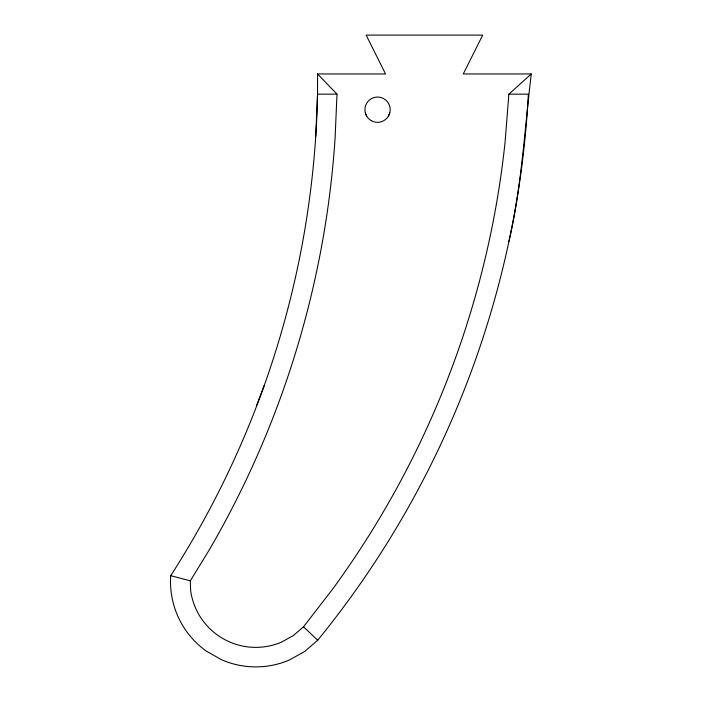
<?xml version="1.0" encoding="UTF-8"?>
<svg xmlns="http://www.w3.org/2000/svg" width="702" height="702" viewBox="0 0 702 702"><rect width="100%" height="100%" fill="white"/><g stroke="black" fill="none" stroke-linecap="round" stroke-linejoin="round"><path stroke-width="1.05" d="M315.724 136.6L317.541 94.156L317.541 73.956L385.556 73.956L366.128 35.1L482.695 35.1L463.267 73.956L531.282 73.956C524.455 129.879 521.761 186.416 508.915 241.514M317.541 73.956L336.986 94.156L335.108 137.882A942.654 942.654 0 0 1 209.696 549.175L190.321 580.844L190.628 590.443A65.725 65.725 0 0 0 281.607 642.076L293.339 635.573L303.527 626.798L332.336 589.522A922.191 922.191 0 0 0 505.133 141.567L508.862 94.156L531.282 73.956M256.678 405.291L264.259 385.451M388.496 116.005L389.759 112.961M508.862 94.156L528.352 94.156A941.628 941.628 0 0 1 317.699 640.233L304.51 651.596L289.285 660.038A85.258 85.258 0 0 1 221.472 659.696L206.335 651.105A85.258 85.258 0 0 1 170.718 575.658A923.218 923.218 0 0 0 317.541 94.156L336.986 94.156M170.718 575.658L190.321 580.844M303.527 626.798L317.699 640.233M365.365 112.961L366.628 116.005M371.244 120.63A12.627 12.627 0 0 0 390.189 109.696A12.627 12.627 0 0 0 371.244 98.754A12.627 12.627 0 0 0 371.244 120.63"/></g></svg>
